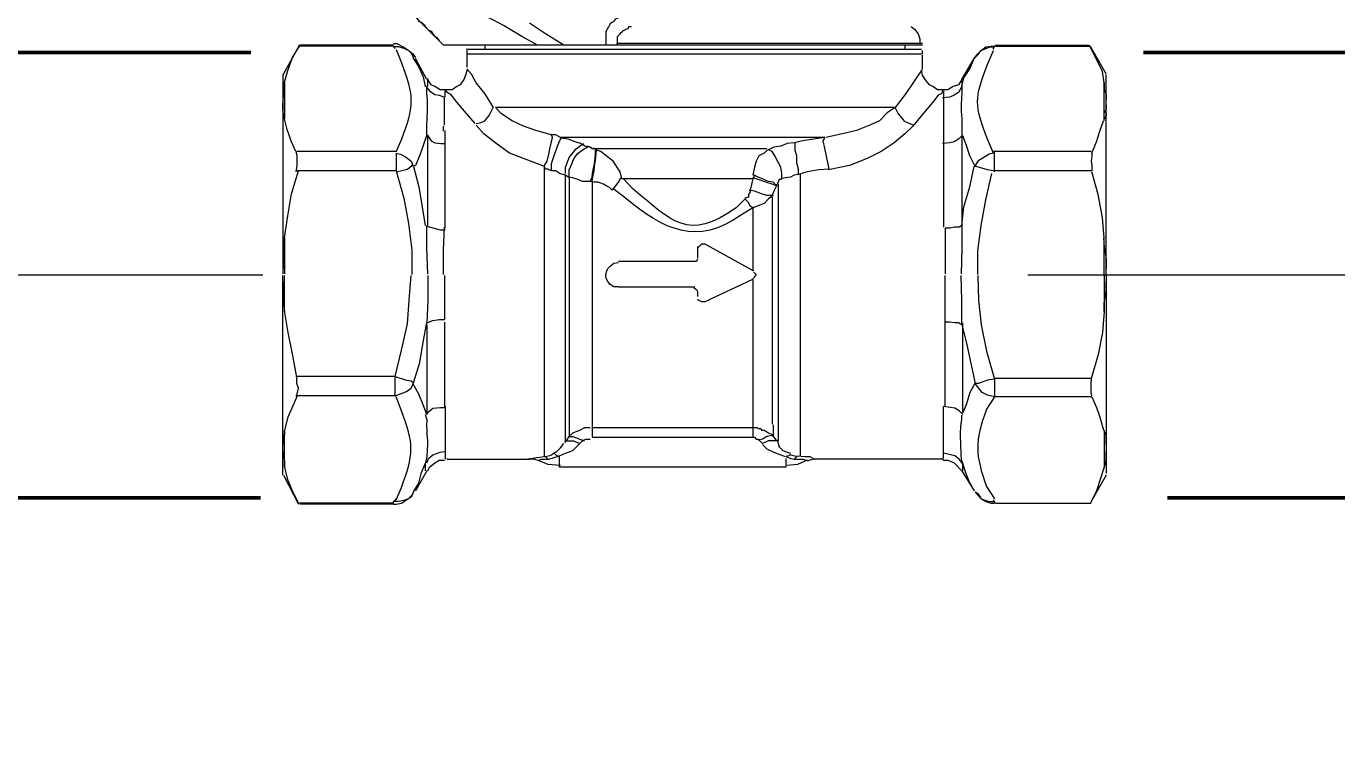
# Model space of a CAD drawing. Header units: millimetres. Extents: x -3929 to 624051, y 52832 to 514950.
# Drawn here: x 35917.4 to 36411, y 111058.4 to 111332.6 of the extents above; entities that cross this region are included whole.
import ezdxf

# ---------------------------------------------------------------- set-up
doc = ezdxf.new("R2010")
doc.units = ezdxf.units.MM
doc.linetypes.add('ACAD_ISO03W100', pattern=[30, 12, -18])
doc.layers.add('Отопление', color=30, linetype='Continuous')

# ---------------------------------------------------------------- blocks, each defined once
blk = doc.blocks.new('A$C7d3ea253')
at = {"color": 7, "linetype": 'Continuous', "lineweight": 5}
for p, q in [((-0.574, -3.156), (-0.624, -3.106)), ((-7.54, -3.686), (-7.656, -3.421)), ((-0.574, -3.322), (-0.574, -3.272)), ((-0.359, -3.322), (-0.359, -3.272)), ((3.596, -3.404), (3.496, -3.652)), ((-7.06, -4.099), (-7.06, -4.215)), ((3.016, -4.232), (3.016, -4.116)), ((-7.06, -4.91), (-7.06, -5.009)), ((3.016, -5.009), (3.016, -4.927)), ((-7.656, -5.357), (-7.54, -5.092)), ((-4.446, -5.125), (-4.479, -5.075)), ((0.501, -5.092), (0.485, -5.075)), ((3.496, -5.092), (3.596, -5.324)), ((-0.177, -5.307), (-0.177, -5.274)), ((-0.16, -5.307), (-0.16, -5.274)), ((0.055, -5.274), (-0.045, -5.224)), ((-4.562, -5.671), (-4.545, -5.588)), ((0.336, -5.804), (0.336, -5.671)), ((0.667, -5.671), (0.667, -5.555)), ((-0.872, -6.035), (-0.69, -5.837)), ((-0.094, -5.886), (-0.111, -5.804)), ((-0.061, -5.886), (-0.094, -5.804)), ((-0.723, -6.201), (-0.508, -6.035)), ((-3.122, -6.383), (-2.907, -6.515)), ((-2.99, -6.201), (-2.808, -6.383)), ((-7.673, -9.94), (-7.524, -10.172)), ((3.496, -10.205), (3.596, -9.94)), ((-7.06, -10.37), (-7.06, -10.288)), ((3.05, -10.271), (3.016, -10.37)), ((-7.06, -11.148), (-7.044, -11.049)), ((0.667, -11.032), (0.634, -10.999)), ((3.016, -11.065), (3.05, -11.198)), ((1.097, -11.115), (1.08, -11.115)), ((-7.524, -11.628), (-7.673, -11.859)), ((3.596, -11.876), (3.496, -11.644))]:
    blk.add_line(p, q, dxfattribs=at)
at = {"color": 7, "linetype": 'Continuous', "lineweight": 9}
for p, q in [((-0.508, -7.425), (-0.591, -7.409)), ((-0.591, -7.872), (-0.508, -7.872))]:
    blk.add_line(p, q, dxfattribs=at)
for points in [[(6.028, 0.021), (2.735, -3.288), (2.735, -3.288)], [(-6.101, -2.974), (-6.167, -3.024), (-6.233, -3.106), (-6.266, -3.206), (-6.266, -3.322)], [(-9.476, -3.338), (-9.774, -3.868), (-9.774, -3.868)], [(-9.741, -4.033), (-9.708, -3.818), (-9.592, -3.586), (-9.476, -3.355)], [(-9.443, -3.322), (-9.476, -3.338), (-9.476, -3.338)], [(-7.689, -3.322), (-9.443, -3.322), (-9.443, -3.322)], [(-7.309, -3.553), (-7.358, -3.504), (-7.424, -3.421), (-7.507, -3.355), (-7.606, -3.338), (-7.673, -3.338)], [(-6.316, -3.322), (2.702, -3.322), (2.702, -3.322)], [(-6.316, -3.487), (-6.316, -3.421), (-6.316, -3.421)], [(-6.299, -3.404), (2.239, -3.404), (2.239, -3.404)], [(-5.985, -3.322), (-5.985, -3.404), (-5.985, -3.404)], [(1.924, -3.322), (1.924, -3.404), (1.924, -3.404)], [(2.255, -3.487), (2.255, -3.388), (2.255, -3.388)], [(3.645, -3.288), (3.579, -3.288), (3.463, -3.355), (3.38, -3.404), (3.281, -3.487), (3.232, -3.553)], [(3.645, -3.322), (5.416, -3.322), (5.416, -3.322)], [(5.713, -3.868), (5.416, -3.322), (5.416, -3.338)], [(5.697, -4.017), (5.631, -3.801), (5.548, -3.553), (5.416, -3.338)], [(-7.06, -3.967), (-7.292, -3.57), (-7.292, -3.57)], [(-6.316, -3.768), (-6.316, -3.504), (-6.316, -3.504)], [(2.255, -3.735), (2.255, -3.47), (2.255, -3.47)], [(3.016, -3.967), (3.232, -3.57), (3.232, -3.57)], [(-9.774, -7.64), (-9.774, -3.884), (-9.774, -3.884)], [(-7.06, -3.967), (-6.994, -4.066), (-6.895, -4.099), (-6.796, -4.165), (-6.696, -4.165), (-6.597, -4.165), (-6.514, -4.099), (-6.448, -4.066), (-6.365, -3.967), (-6.316, -3.884), (-6.299, -3.785)], [(2.255, -3.785), (2.288, -3.884), (2.321, -3.967), (2.388, -4.066), (2.454, -4.099), (2.537, -4.165), (2.636, -4.165)], [(5.73, -3.868), (5.73, -7.624), (5.73, -7.624)], [(-9.741, -4.033), (-9.741, -4.149), (-9.774, -4.248), (-9.774, -4.347)], [(2.636, -4.165), (2.768, -4.165), (2.867, -4.099), (2.934, -4.066), (3, -3.967)], [(2.669, -4.165), (2.636, -4.165), (2.636, -4.165)], [(5.713, -4.314), (5.713, -4.116), (5.697, -4.017)], [(5.713, -4.629), (5.73, -4.529), (5.73, -4.414)], [(-9.774, -4.447), (-9.774, -4.529), (-9.741, -4.596)], [(-9.774, -4.596), (-9.774, -4.645), (-9.741, -4.711)], [(5.697, -4.711), (5.713, -4.629), (5.713, -4.629)], [(-9.509, -5.357), (-9.592, -5.142), (-9.658, -4.943), (-9.724, -4.745)], [(5.482, -5.324), (5.565, -5.142), (5.647, -4.91), (5.697, -4.711)], [(-9.509, -5.357), (-9.509, -5.406), (-9.493, -5.506), (-9.509, -5.588), (-9.509, -5.688)], [(5.482, -5.324), (5.465, -5.39), (5.465, -5.588), (5.482, -5.704)], [(-9.741, -6.945), (-9.708, -6.565), (-9.625, -6.134), (-9.509, -5.704)], [(5.697, -6.945), (5.631, -6.532), (5.565, -6.118), (5.432, -5.688)], [(-9.724, -6.945), (-9.741, -7.127), (-9.774, -7.342), (-9.774, -7.524)], [(-3.139, -7.574), (-2.212, -7.061), (-2.212, -7.061)], [(-2.096, -7.127), (-2.129, -7.094), (-2.163, -7.061), (-2.212, -7.061)], [(-2.08, -7.111), (-2.08, -7.326), (-2.08, -7.326)], [(5.713, -7.524), (5.713, -7.127), (5.697, -6.945)], [(-2.08, -7.342), (-2.063, -7.392), (-2.014, -7.392)], [(-2.014, -7.392), (-0.591, -7.392), (-0.591, -7.392)], [(-9.774, -7.64), (-9.774, -11.38), (-9.774, -11.38)], [(-3.139, -7.591), (-3.188, -7.64), (-3.155, -7.673), (-3.139, -7.706)], [(-9.741, -8.335), (-9.741, -8.17), (-9.774, -7.955), (-9.774, -7.773)], [(-2.212, -8.153), (-3.122, -7.723), (-3.122, -7.723)], [(-2.014, -7.888), (-2.063, -7.921), (-2.08, -7.955)], [(-0.591, -7.872), (-2.03, -7.872), (-2.03, -7.872)], [(5.73, -7.773), (5.73, -7.955), (5.713, -8.153), (5.697, -8.352)], [(5.73, -11.413), (5.73, -7.657), (5.73, -7.657)], [(-2.212, -8.153), (-2.163, -8.153), (-2.096, -8.12), (-2.096, -8.103)], [(-2.08, -7.955), (-2.08, -8.054), (-2.08, -8.054)], [(-9.741, -8.335), (-9.708, -8.732), (-9.625, -9.146), (-9.509, -9.56)], [(5.697, -8.352), (5.631, -8.732), (5.548, -9.162), (5.465, -9.609)], [(-9.509, -9.924), (-9.493, -9.857), (-9.493, -9.675), (-9.509, -9.56)], [(5.465, -9.94), (5.465, -9.907), (5.432, -9.775), (5.465, -9.692), (5.465, -9.609)], [(-9.509, -9.94), (-9.592, -10.139), (-9.658, -10.321), (-9.724, -10.569)], [(5.465, -9.94), (5.631, -10.321), (5.697, -10.569)], [(-9.774, -10.701), (-9.774, -10.652), (-9.741, -10.585)], [(5.697, -10.569), (5.697, -10.668), (5.697, -10.668)], [(-9.774, -10.834), (-9.774, -10.701), (-9.774, -10.701)], [(5.713, -10.652), (5.73, -10.734), (5.73, -10.834)], [(-9.741, -11.264), (-9.774, -11.148), (-9.774, -10.966)], [(5.713, -10.966), (5.713, -11.065), (5.697, -11.148), (5.697, -11.264)], [(-9.741, -11.264), (-9.592, -11.711), (-9.493, -11.909)], [(-7.06, -11.33), (-7.292, -11.711), (-7.292, -11.711)], [(-6.713, -11.131), (-6.796, -11.131), (-6.911, -11.181), (-7.06, -11.33)], [(-6.696, -11.115), (-4.281, -11.115), (-4.198, -11.131), (-4.148, -11.148)], [(-4.148, -11.131), (-3.966, -11.214), (-3.768, -11.231)], [(-3.751, -11.264), (0.518, -11.264), (0.518, -11.264)], [(0.501, -11.231), (0.733, -11.214), (0.932, -11.131)], [(0.948, -11.131), (0.998, -11.115), (1.114, -11.115)], [(2.636, -11.115), (1.097, -11.115), (1.097, -11.115)], [(3, -11.33), (2.967, -11.264), (2.867, -11.181), (2.785, -11.131), (2.685, -11.131)], [(3.016, -11.33), (3.232, -11.711), (3.232, -11.711)], [(5.697, -11.264), (5.647, -11.479), (5.565, -11.677), (5.432, -11.942), (5.432, -11.959)], [(-9.774, -11.413), (-9.493, -11.909), (-9.476, -11.959)], [(5.713, -11.413), (5.432, -11.959), (5.432, -11.959)], [(-7.309, -11.727), (-7.358, -11.76), (-7.424, -11.859), (-7.507, -11.909), (-7.606, -11.942), (-7.673, -11.942)], [(3.645, -11.959), (3.596, -11.959), (3.496, -11.942), (3.397, -11.876), (3.298, -11.81), (3.265, -11.744)], [(-7.689, -11.942), (-9.476, -11.942), (-9.476, -11.942)], [(3.645, -11.959), (5.399, -11.959), (5.399, -11.959)]]:
    blk.add_lwpolyline(points, dxfattribs=at)
at = {"color": 7, "linetype": 'Continuous', "lineweight": 5}
for points in [[(-0.359, -3.09), (-0.359, -3.057), (-0.409, -2.974), (-0.425, -2.958), (-0.442, -2.908), (-0.475, -2.891), (-0.508, -2.875), (-0.541, -2.825), (-0.624, -2.792)], [(0.435, -3.322), (0.783, -3.106), (1.08, -2.908)], [(3.198, -2.809), (3.165, -2.875), (3.116, -2.891), (3.066, -2.941), (3.05, -2.974), (2.983, -3.04), (2.934, -3.057), (2.901, -3.106), (2.867, -3.156), (2.834, -3.173), (2.785, -3.239), (2.702, -3.322)], [(-0.773, -3.007), (-0.789, -2.974), (-0.839, -2.974)], [(0.932, -3.322), (1.229, -3.156), (1.478, -3.007)], [(-7.689, -3.338), (-9.476, -3.338), (-9.476, -3.338)], [(-7.689, -3.338), (-7.689, -3.322), (-7.689, -3.322)], [(-7.292, -3.57), (-7.358, -3.487), (-7.424, -3.421), (-7.507, -3.388), (-7.59, -3.355), (-7.673, -3.355)], [(-7.656, -3.404), (-7.656, -3.388), (-7.673, -3.355)], [(-6.316, -3.288), (-0.574, -3.288), (-0.574, -3.288)], [(-0.558, -3.288), (-0.574, -3.288), (-0.574, -3.272)], [(3.265, -3.553), (3.298, -3.487), (3.364, -3.421), (3.447, -3.388), (3.546, -3.355), (3.645, -3.355)], [(3.612, -3.338), (3.612, -3.355), (3.612, -3.355)], [(3.645, -3.338), (3.645, -3.355), (3.612, -3.388)], [(3.645, -3.338), (5.416, -3.338), (5.416, -3.338)], [(-7.06, -4.099), (-7.093, -3.934), (-7.209, -3.768), (-7.292, -3.57)], [(2.255, -3.487), (-6.299, -3.487), (-6.299, -3.487)], [(3.281, -3.553), (3.165, -3.735), (3.083, -3.917)], [(-6.316, -3.785), (-6.299, -3.801), (-6.233, -3.884), (-6.15, -4.017), (-6.001, -4.232), (-5.803, -4.496)], [(1.759, -4.496), (1.924, -4.232), (2.09, -4.033), (2.173, -3.868), (2.239, -3.801), (2.255, -3.768)], [(3.083, -3.917), (3.05, -4.099), (3.05, -4.099)], [(-9.741, -4.745), (-9.741, -4.033), (-9.741, -4.033)], [(-7.06, -4), (-7.06, -4.116), (-7.06, -4.116)], [(-7.06, -4.099), (-6.994, -4.215), (-6.911, -4.265), (-6.829, -4.298), (-6.696, -4.314)], [(-6.713, -4.182), (-6.713, -4.314), (-6.713, -4.314)], [(-6.696, -4.165), (-6.68, -4.232), (-6.614, -4.265), (-6.514, -4.397), (-6.365, -4.563), (-6.134, -4.844)], [(2.636, -4.215), (2.669, -4.182), (2.669, -4.182)], [(2.669, -4.298), (2.669, -4.182), (2.669, -4.182)], [(3.05, -4.083), (2.967, -4.182), (2.867, -4.248), (2.785, -4.265), (2.685, -4.298)], [(3, -4.099), (3, -3.95), (3, -3.95)], [(5.697, -4.033), (5.697, -4.711), (5.697, -4.711)], [(-6.713, -4.314), (-6.713, -4.48), (-6.713, -4.48)], [(2.106, -4.794), (2.305, -4.563), (2.454, -4.397), (2.553, -4.265), (2.636, -4.215)], [(2.685, -4.612), (2.685, -4.314), (2.685, -4.314)], [(-6.713, -4.48), (-6.713, -4.596), (-6.713, -4.596)], [(-6.713, -4.596), (-6.713, -4.827), (-6.713, -4.827)], [(-6.15, -4.827), (-6.068, -4.794), (-5.985, -4.761), (-5.852, -4.596), (-5.803, -4.496)], [(-5.803, -4.496), (-5.654, -4.596), (-5.505, -4.745), (-5.323, -4.827), (-5.075, -4.927), (-4.81, -4.993), (-4.496, -5.059)], [(-5.786, -4.496), (-5.422, -4.496), (-5.422, -4.496)], [(-5.422, -4.496), (1.726, -4.496), (1.726, -4.496)], [(0.667, -5.009), (0.965, -4.927), (1.196, -4.844), (1.411, -4.745), (1.61, -4.612), (1.726, -4.496)], [(2.09, -4.794), (1.991, -4.778), (1.924, -4.745), (1.842, -4.645), (1.759, -4.48)], [(2.685, -4.827), (2.685, -4.612), (2.685, -4.612)], [(-6.713, -4.827), (-6.713, -5.158), (-6.713, -5.158)], [(-6.134, -4.844), (-5.985, -4.993), (-5.786, -5.158), (-5.538, -5.324), (-5.273, -5.456), (-4.942, -5.588), (-4.545, -5.671)], [(0.336, -5.82), (0.402, -5.77), (0.518, -5.737), (0.584, -5.688), (0.667, -5.688), (0.716, -5.671), (0.733, -5.655), (0.783, -5.655), (0.799, -5.605), (1.147, -5.473), (1.461, -5.357), (1.709, -5.175), (1.941, -4.993), (2.09, -4.827)], [(2.669, -5.158), (2.669, -4.927), (2.669, -4.927)], [(2.702, -4.943), (2.702, -4.844), (2.702, -4.844)], [(-7.309, -5.605), (-7.209, -5.406), (-7.143, -5.208), (-7.077, -5.026)], [(-7.06, -5.009), (-7.06, -6.714), (-7.06, -6.714)], [(-7.06, -5.026), (-6.994, -5.092), (-6.911, -5.142), (-6.829, -5.158), (-6.696, -5.175)], [(-6.713, -5.158), (-6.713, -6.747), (-6.713, -6.747)], [(-4.479, -5.059), (-4.264, -5.092), (-4.065, -5.125), (-3.9, -5.158)], [(-4.479, -5.059), (0.501, -5.059), (0.501, -5.059)], [(-3.983, -5.754), (-3.983, -5.655), (-3.95, -5.539), (-3.95, -5.406), (-3.917, -5.307), (-3.917, -5.158)], [(-3.9, -5.158), (-3.768, -5.175), (-3.652, -5.224), (-3.519, -5.241), (-3.387, -5.307)], [(-0.028, -5.241), (0.038, -5.224), (0.121, -5.175), (0.22, -5.142), (0.352, -5.092), (0.485, -5.075)], [(0.402, -5.737), (0.402, -5.621), (0.369, -5.522), (0.336, -5.439), (0.204, -5.274), (0.121, -5.208), (0.055, -5.175)], [(0.501, -5.059), (0.584, -5.009), (0.667, -5.009)], [(0.799, -5.588), (0.75, -5.506), (0.716, -5.373), (0.7, -5.274), (0.65, -5.059), (0.667, -5.009)], [(3, -5.026), (2.934, -5.125), (2.867, -5.158), (2.752, -5.175), (2.669, -5.175)], [(2.669, -6.763), (2.669, -5.158), (2.669, -5.158)], [(3, -6.714), (3, -5.009), (3, -5.009)], [(3.016, -5.009), (3.149, -5.39), (3.232, -5.588)], [(-9.493, -5.324), (-7.656, -5.324), (-7.656, -5.324)], [(-7.673, -5.704), (-7.673, -5.324), (-7.673, -5.324)], [(-7.656, -5.357), (-7.573, -5.373), (-7.358, -5.506), (-7.309, -5.588)], [(-3.668, -5.837), (-3.668, -5.737), (-3.652, -5.621), (-3.602, -5.522), (-3.536, -5.406), (-3.486, -5.324), (-3.42, -5.291)], [(-3.387, -5.274), (-0.127, -5.274), (-0.127, -5.274)], [(-3.387, -5.307), (-3.337, -5.357), (-3.238, -5.406), (-3.188, -5.506), (-3.155, -5.621), (-3.122, -5.77)], [(-0.657, -5.837), (-0.624, -5.704), (-0.491, -5.506), (-0.359, -5.406), (-0.26, -5.324), (-0.16, -5.291)], [(-0.127, -5.274), (-0.094, -5.274), (-0.061, -5.241), (-0.045, -5.241), (-0.012, -5.224)], [(-0.127, -5.274), (-0.127, -5.257), (-0.127, -5.257)], [(3.596, -5.357), (3.513, -5.373), (3.397, -5.439), (3.314, -5.506), (3.281, -5.588)], [(3.579, -5.324), (5.465, -5.324), (5.465, -5.324)], [(3.596, -5.357), (3.596, -5.688), (3.596, -5.688)], [(-7.656, -5.688), (-7.54, -5.671), (-7.325, -5.605)], [(-7.325, -5.605), (-7.292, -5.605), (-7.292, -5.605)], [(-7.06, -6.714), (-7.093, -6.366), (-7.209, -5.986), (-7.292, -5.605)], [(-4.562, -5.655), (-4.363, -5.671), (-4.148, -5.704), (-3.983, -5.754)], [(0.799, -6.035), (0.799, -5.605), (0.799, -5.605)], [(3.265, -5.605), (3.165, -5.986), (3.05, -6.714)], [(3.596, -5.704), (3.38, -5.655), (3.298, -5.588), (3.232, -5.588)], [(-9.493, -5.688), (-7.656, -5.688), (-7.656, -5.688)], [(-7.358, -7.64), (-7.358, -7.193), (-7.424, -6.714), (-7.507, -6.234), (-7.623, -5.737)], [(-4.016, -5.737), (-4.016, -11.049), (-4.016, -11.049)], [(-3.983, -5.754), (-3.9, -5.77), (-3.834, -5.804), (-3.734, -5.82), (-3.652, -5.837)], [(-3.668, -5.837), (-3.652, -5.853), (-3.619, -5.853), (-3.602, -5.903), (-3.586, -5.919), (-3.586, -5.936)], [(-3.569, -5.969), (-3.503, -5.903), (-3.42, -5.886), (-3.304, -5.837), (-3.222, -5.804), (-3.122, -5.754)], [(-3.569, -5.969), (-3.486, -5.936), (-3.37, -5.903), (-3.222, -5.853), (-3.122, -5.82)], [(-3.139, -5.77), (-3.139, -5.82), (-3.139, -5.82)], [(-3.122, -5.837), (-0.657, -5.837), (-0.657, -5.837)], [(-3.122, -5.837), (-3.073, -6.052), (-3.073, -6.052)], [(-0.475, -6.052), (-0.541, -5.969), (-0.591, -5.903), (-0.64, -5.82)], [(-0.475, -6.052), (-0.425, -6.002), (-0.359, -5.969), (-0.309, -5.936), (-0.21, -5.903), (-0.127, -5.903), (-0.061, -5.886)], [(-0.094, -5.886), (-0.094, -10.685), (-0.094, -10.685)], [(-0.045, -5.886), (-0.028, -5.886), (-0.028, -5.886)], [(-0.028, -5.886), (0.088, -5.886), (0.17, -5.853), (0.27, -5.82), (0.336, -5.804)], [(0.336, -5.804), (0.336, -10.685), (0.336, -10.685)], [(0.402, -10.801), (0.402, -5.77), (0.402, -5.77)], [(3.596, -5.688), (3.447, -6.201), (3.364, -6.68), (3.298, -7.177), (3.298, -7.64)], [(3.596, -5.688), (5.465, -5.688), (5.465, -5.688)], [(-3.602, -5.936), (-3.602, -10.767), (-3.602, -10.767)], [(-3.569, -5.936), (-3.569, -5.969), (-3.519, -6.068), (-3.486, -6.151)], [(-3.503, -6.151), (-3.387, -6.151), (-3.288, -6.118), (-3.155, -6.068), (-3.056, -6.052)], [(-3.503, -6.151), (-3.42, -6.217), (-3.337, -6.3), (-3.122, -6.383)], [(-3.073, -6.052), (-3.073, -6.085), (-3.04, -6.134), (-3.04, -6.184), (-2.973, -6.201)], [(0.799, -11.065), (0.799, -6.035), (0.799, -6.035)], [(-3.486, -6.184), (-3.486, -10.453), (-3.486, -10.453)], [(-3.122, -6.383), (-3.073, -6.35), (-3.04, -6.283), (-2.973, -6.217)], [(-3.122, -6.383), (-3.122, -7.557), (-3.122, -7.557)], [(-7.06, -6.714), (-7.06, -7.144), (-7.044, -7.624)], [(-7.06, -6.714), (-7.011, -6.747), (-6.928, -6.747), (-6.829, -6.763), (-6.746, -6.763)], [(-6.746, -6.763), (-6.746, -7.624), (-6.746, -7.624)], [(3.016, -6.73), (2.768, -6.796), (2.669, -6.796)], [(2.702, -7.64), (2.702, -7.177), (2.685, -6.747)], [(3, -7.624), (3.016, -7.144), (3.016, -6.714)], [(-9.741, -7.64), (-9.741, -6.962), (-9.741, -6.962)], [(5.697, -6.945), (5.697, -7.624), (5.697, -7.624)], [(-9.741, -7.64), (-9.741, -8.335), (-9.741, -8.335)], [(-7.358, -7.657), (-7.375, -8.12), (-7.424, -8.583), (-7.524, -9.08), (-7.673, -9.609)], [(-7.06, -8.583), (-7.06, -8.12), (-7.044, -7.657)], [(-6.746, -8.534), (-6.746, -7.657), (-6.746, -7.657)], [(-3.122, -7.706), (-3.122, -10.701), (-3.122, -10.701)], [(2.685, -7.657), (2.685, -8.484), (2.685, -8.484)], [(3, -7.657), (3, -8.12), (3.016, -8.55)], [(3.612, -9.56), (3.496, -9.063), (3.38, -8.567), (3.347, -8.12), (3.314, -7.657)], [(5.697, -8.335), (5.697, -7.657), (5.697, -7.657)], [(-7.06, -8.583), (-7.143, -8.931), (-7.309, -9.692)], [(-7.077, -10.238), (-7.077, -8.55), (-7.077, -8.55)], [(-7.06, -8.583), (-6.994, -8.55), (-6.928, -8.55), (-6.829, -8.534), (-6.746, -8.534)], [(-6.746, -10.122), (-6.746, -8.501), (-6.746, -8.501)], [(3.016, -8.55), (2.901, -8.501), (2.785, -8.484), (2.685, -8.484)], [(2.685, -8.534), (2.685, -10.139), (2.685, -10.139)], [(3.265, -9.675), (3.149, -9.295), (3.083, -8.914), (3.016, -8.55)], [(3.016, -8.583), (3.016, -10.271), (3.083, -10.089), (3.165, -9.89), (3.281, -9.692)], [(-9.509, -9.593), (-7.673, -9.593), (-7.673, -9.593)], [(-7.673, -9.609), (-7.54, -9.626), (-7.375, -9.692), (-7.309, -9.692)], [(-7.673, -9.609), (-7.673, -9.94), (-7.673, -9.94)], [(3.612, -9.924), (3.612, -9.56), (3.397, -9.626), (3.314, -9.642), (3.265, -9.675)], [(3.612, -9.56), (5.482, -9.56), (5.482, -9.56)], [(-7.673, -9.94), (-7.54, -9.907), (-7.441, -9.857), (-7.309, -9.692)], [(-7.309, -9.675), (-7.209, -9.857), (-7.143, -10.072), (-7.077, -10.238)], [(3.612, -9.924), (3.397, -9.841), (3.314, -9.775), (3.265, -9.675)], [(-9.509, -9.94), (-7.673, -9.94), (-7.673, -9.94)], [(3.612, -9.924), (5.482, -9.924), (5.482, -9.924)], [(-7.077, -10.271), (-7.011, -10.205), (-6.928, -10.155), (-6.845, -10.139), (-6.713, -10.122)], [(-6.713, -10.685), (-6.713, -10.122), (-6.713, -10.122)], [(2.669, -10.122), (2.669, -10.354), (2.669, -10.354)], [(2.669, -10.354), (2.669, -10.685), (2.669, -10.685)], [(3.016, -10.271), (2.983, -10.221), (2.901, -10.155), (2.768, -10.139), (2.685, -10.139)], [(-9.741, -10.569), (-9.741, -11.231), (-9.741, -11.231)], [(-3.122, -10.519), (-3.205, -10.519), (-3.222, -10.536), (-3.271, -10.536), (-3.288, -10.569), (-3.337, -10.569), (-3.37, -10.585), (-3.42, -10.618), (-3.486, -10.652), (-3.519, -10.685)], [(-3.503, -10.47), (-3.503, -10.668), (-3.503, -10.668)], [(-0.094, -10.519), (-3.122, -10.519), (-3.122, -10.519)], [(0.352, -10.701), (0.27, -10.618), (0.137, -10.569), (0.038, -10.519), (-0.061, -10.519)], [(5.697, -11.264), (5.697, -10.569), (5.697, -10.569)], [(-6.713, -10.983), (-6.713, -10.685), (-6.713, -10.685)], [(-3.586, -10.767), (-3.619, -10.883), (-3.685, -10.949), (-3.768, -10.983), (-3.834, -10.999)], [(-3.304, -10.834), (-3.387, -10.916), (-3.519, -10.983), (-3.734, -11.065)], [(-3.586, -10.767), (-3.42, -10.767), (-3.304, -10.817)], [(-3.486, -10.668), (-3.519, -10.701), (-3.569, -10.767)], [(-3.519, -10.685), (-3.486, -10.668), (-3.387, -10.685), (-3.304, -10.734), (-3.238, -10.751)], [(-3.238, -10.751), (-3.304, -10.817), (-3.304, -10.817)], [(-3.122, -10.701), (-3.155, -10.701), (-3.188, -10.734), (-3.222, -10.734), (-3.222, -10.751), (-3.238, -10.751)], [(-0.094, -10.701), (-3.122, -10.701), (-3.122, -10.701)], [(0.088, -10.767), (0.055, -10.751), (0.022, -10.734), (-0.061, -10.734)], [(0.336, -10.685), (0.27, -10.685), (0.137, -10.734), (0.055, -10.767)], [(0.17, -10.85), (0.088, -10.767), (0.088, -10.767)], [(0.419, -10.767), (0.253, -10.767), (0.137, -10.817)], [(0.518, -11.049), (0.402, -10.999), (0.27, -10.949), (0.137, -10.817)], [(0.419, -10.801), (0.369, -10.734), (0.336, -10.685)], [(0.634, -10.999), (0.568, -10.966), (0.501, -10.9), (0.435, -10.817)], [(2.669, -10.685), (2.669, -10.999), (2.669, -10.999)], [(-7.077, -11.198), (-7.011, -11.115), (-6.928, -11.049), (-6.845, -11.032), (-6.713, -10.999)], [(-6.713, -11.098), (-6.713, -10.983), (-6.713, -10.983)], [(-3.966, -11.049), (-4.099, -11.065), (-4.198, -11.065), (-4.264, -11.098), (-4.297, -11.115)], [(-3.834, -11.032), (-3.966, -11.065), (-3.966, -11.065)], [(-3.966, -11.065), (-3.95, -11.065), (-3.9, -11.115)], [(-3.751, -11.065), (-3.834, -11.098), (-3.9, -11.115)], [(-3.834, -11.032), (-3.817, -11.032), (-3.801, -11.049), (-3.751, -11.065)], [(-3.751, -11.264), (-3.751, -11.098), (-3.751, -11.098)], [(0.716, -11.115), (0.518, -11.049), (0.518, -11.049)], [(0.518, -11.264), (0.518, -11.065), (0.518, -11.065)], [(0.634, -10.999), (0.617, -10.999), (0.584, -11.032), (0.551, -11.049)], [(0.799, -11.065), (0.783, -11.065), (0.733, -11.115)], [(2.636, -11.098), (2.636, -11.115), (2.636, -11.115)], [(2.669, -10.999), (2.669, -11.115), (2.669, -11.115)], [(3.016, -11.181), (2.983, -11.098), (2.901, -11.032), (2.768, -10.983), (2.685, -10.966)], [(-7.06, -11.148), (-7.126, -11.363), (-7.193, -11.529), (-7.292, -11.711)], [(-7.077, -11.33), (-7.077, -11.198), (-7.077, -11.198)], [(-6.713, -11.131), (-6.696, -11.115), (-6.696, -11.115)], [(-3.9, -11.115), (-4.065, -11.115), (-4.115, -11.131), (-4.148, -11.131)], [(0.932, -11.131), (0.898, -11.131), (0.865, -11.115), (0.716, -11.115)], [(3.265, -11.727), (3.165, -11.562), (3.116, -11.363), (3.05, -11.198)], [(3.05, -11.198), (3.05, -11.33), (3.05, -11.33)], [(-7.309, -11.727), (-7.358, -11.793), (-7.424, -11.859), (-7.507, -11.893), (-7.59, -11.909), (-7.673, -11.909)], [(3.265, -11.727), (3.298, -11.793), (3.364, -11.859), (3.447, -11.893), (3.546, -11.909), (3.645, -11.909), (3.612, -11.893), (3.596, -11.859)], [(-7.689, -11.942), (-9.476, -11.942), (-9.476, -11.942)], [(-7.656, -11.876), (-7.656, -11.893), (-7.673, -11.909)], [(-7.673, -11.909), (-7.673, -11.942), (-7.673, -11.942)], [(3.645, -11.942), (3.645, -11.909), (3.645, -11.909)], [(3.645, -11.942), (5.416, -11.942), (5.416, -11.942)]]:
    blk.add_lwpolyline(points, dxfattribs=at)
at = {"color": 7, "linetype": 'Continuous', "lineweight": 9}
for points in [[(-6.316, -3.288), (-6.316, -3.288)], [(-6.696, -4.165), (-6.696, -4.165)], [(-6.713, -11.115), (-6.713, -11.115)], [(2.669, -11.115), (2.669, -11.115)]]:
    blk.add_lwpolyline(points, close=True, dxfattribs=at)
at = {"color": 7, "linetype": 'Continuous', "lineweight": 5}
for points in [[(1.478, -3.007), (1.991, -2.726), (2.421, -2.494), (2.983, -2.345)], [(-0.624, -3.106), (-0.707, -3.024), (-0.657, -3.057), (-0.773, -3.007)], [(-0.574, -3.272), (-0.574, -3.239), (-0.574, -3.189), (-0.574, -3.156)], [(-0.359, -3.272), (-0.359, -3.206), (-0.359, -3.156), (-0.359, -3.09)], [(-7.54, -5.092), (-7.292, -4.447), (-7.292, -4.331), (-7.54, -3.686)], [(3.496, -3.652), (3.248, -4.265), (3.265, -4.496), (3.496, -5.092)], [(-7.06, -4.215), (-7.027, -4.579), (-7.06, -4.563), (-7.06, -4.91)], [(3.016, -4.927), (3.016, -4.612), (2.983, -4.596), (3.016, -4.232)], [(-4.545, -5.588), (-4.512, -5.439), (-4.479, -5.257), (-4.446, -5.125)], [(0.667, -5.555), (0.617, -5.373), (0.584, -5.291), (0.501, -5.092)], [(-0.111, -5.804), (-0.144, -5.638), (-0.16, -5.473), (-0.177, -5.307)], [(-0.094, -5.804), (-0.127, -5.605), (-0.16, -5.506), (-0.16, -5.307)], [(0.336, -5.671), (0.253, -5.473), (0.237, -5.39), (0.055, -5.274)], [(-2.808, -6.383), (-1.898, -7.028), (-1.6, -6.631), (-0.872, -6.035)], [(-2.907, -6.515), (-2.063, -7.111), (-1.451, -6.796), (-0.723, -6.201)], [(-7.524, -10.172), (-7.292, -10.784), (-7.309, -11.032), (-7.524, -11.628)], [(3.496, -11.644), (3.265, -11.049), (3.248, -10.801), (3.496, -10.205)], [(-7.044, -11.049), (-7.044, -10.85), (-7.011, -10.536), (-7.06, -10.37)], [(3.016, -10.37), (3.033, -10.718), (2.983, -10.685), (3.016, -11.065)], [(1.08, -11.115), (1.047, -11.082), (0.733, -11.065), (0.667, -11.032)]]:
    blk.add_open_spline(points, degree=3, dxfattribs=at)
at = {"color": 7, "linetype": 'Continuous', "lineweight": 9}
blk.add_open_spline([(-0.508, -7.872), (-0.293, -7.756), (-0.309, -7.541), (-0.508, -7.425)], degree=3, dxfattribs=at)

msp = doc.modelspace()

# ---------------------------------------------------------------- linework, layer by layer
at = {"layer": 'Отопление', "color": 1, "lineweight": 50, "true_color": 0xff0000}
for points in [[(36001.935, 111322.69), (35851.882, 111322.69)], [(36497.346, 111322.69), (36338.187, 111322.69)], [(36005.661, 111155.087), (35854.493, 111155.087)], [(37000.156, 111155.13), (36347.26, 111155.087)]]:
    msp.add_lwpolyline(points, dxfattribs=at)
at = {"layer": 'Отопление', "color": 1, "linetype": 'ACAD_ISO03W100', "lineweight": 13, "ltscale": 16, "true_color": 0xff0000}
msp.add_lwpolyline([(37446.573, 111238.889), (35204.194, 111238.889)], dxfattribs=at)

# ---------------------------------------------------------------- block references
at = {"lineweight": 50, "xscale": -20, "yscale": 20, "zscale": 20}
msp.add_blockref('A$C7d3ea253', (36128.604, 111391.905), dxfattribs=at)

doc.saveas('drawing.dxf')
